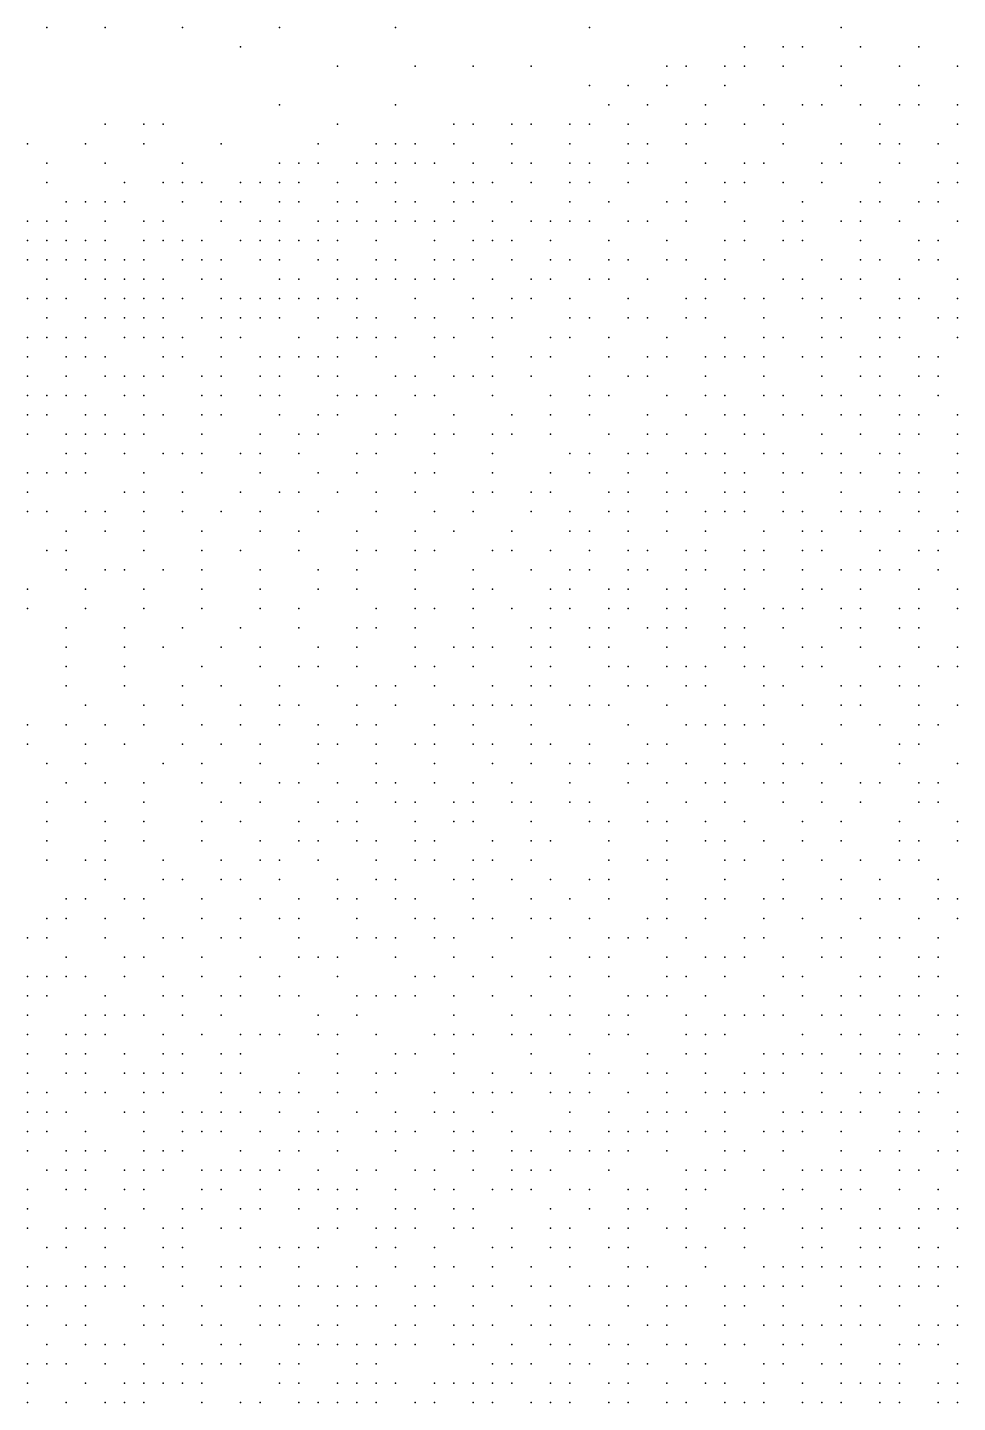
# Model space of a CAD drawing. Extents: x 429 to 793, y 817 to 1241.
# Drawn here: x 647.6 to 682.7, y 870.6 to 922.5 of the extents above; entities that cross this region are included whole.
import ezdxf

# ---------------------------------------------------------------- set-up
doc = ezdxf.new("R2010")
doc.units = 0

msp = doc.modelspace()

# ---------------------------------------------------------------- linework, layer by layer
for p in [(648.37, 922.46, 224.15), (650.56, 922.46, 223.021), (653.48, 922.46, 221.086), (657.13, 922.46, 218.351), (661.51, 922.46, 213.783), (668.81, 922.46, 206.642), (678.3, 922.46, 196.543), (655.67, 921.73, 219.967), (674.65, 921.73, 200.46), (676.11, 921.73, 198.985), (676.84, 921.73, 198.425), (679.03, 921.73, 196.1), (681.22, 921.73, 194.43), (659.32, 921, 217.35), (662.24, 921, 214.722), (664.43, 921, 212.488), (666.62, 921, 209.38), (671.73, 921, 203.617), (672.46, 921, 203.08), (673.92, 921, 201.88), (674.65, 921, 200.87), (676.11, 921, 199.448), (678.3, 921, 197.457), (680.49, 921, 195.42), (682.68, 921, 193.557), (668.81, 920.27, 207.588), (670.27, 920.27, 205.96), (671.73, 920.27, 204.527), (673.92, 920.27, 202.293), (678.3, 920.27, 197.15), (681.22, 920.27, 194.563), (657.13, 919.54, 220.273), (661.51, 919.54, 216.287), (669.54, 919.54, 207.44), (671, 919.54, 205.59), (673.19, 919.54, 203.5), (675.38, 919.54, 201.253), (676.84, 919.54, 199.14), (677.57, 919.54, 198.575), (679.03, 919.54, 197.143), (680.49, 919.54, 195.53), (681.22, 919.54, 195.042), (682.68, 919.54, 193.53), (650.56, 918.81, 225.035), (652.02, 918.81, 224.065), (652.75, 918.81, 223.58), (659.32, 918.81, 218.463), (663.7, 918.81, 213.833), (664.43, 918.81, 213.4), (665.89, 918.81, 211.49), (666.62, 918.81, 210.848), (668.08, 918.81, 209.38), (668.81, 918.81, 208.92), (670.27, 918.81, 207.255), (672.46, 918.81, 204.48), (673.19, 918.81, 203.835), (674.65, 918.81, 202.195), (676.11, 918.81, 200.215), (679.76, 918.81, 196.865), (682.68, 918.81, 193.955), (647.64, 918.08, 226.9), (649.83, 918.08, 225.52), (652.02, 918.08, 224.513), (654.94, 918.08, 222.4), (658.59, 918.08, 219.652), (660.78, 918.08, 217.325), (661.51, 918.08, 216.68), (662.24, 918.08, 216.025), (663.7, 918.08, 214.715), (665.89, 918.08, 212.218), (668.08, 918.08, 209.75), (670.27, 918.08, 207.337), (671, 918.08, 206.228), (672.46, 918.08, 204.61), (676.11, 918.08, 200.47), (678.3, 918.08, 198.274), (679.76, 918.08, 196.312), (680.49, 918.08, 195.76), (681.95, 918.08, 194.785), (648.37, 917.35, 226.805), (650.56, 917.35, 225.238), (653.48, 917.35, 223.973), (657.13, 917.35, 221.143), (657.86, 917.35, 220.515), (658.59, 917.35, 219.887), (660.05, 917.35, 218.615), (660.78, 917.35, 217.757), (661.51, 917.35, 216.737), (662.24, 917.35, 216.235), (662.97, 917.35, 215.677), (664.43, 917.35, 214.18), (665.89, 917.35, 212.387), (666.62, 917.35, 211.66), (668.08, 917.35, 209.955), (668.81, 917.35, 209.33), (670.27, 917.35, 207.502), (671, 917.35, 207.03), (673.19, 917.35, 204.18), (674.65, 917.35, 202.845), (675.38, 917.35, 201.69), (677.57, 917.35, 199.362), (678.3, 917.35, 198.623), (680.49, 917.35, 196.251), (682.68, 917.35, 193.802), (648.37, 916.62, 227.032), (651.29, 916.62, 225.457), (652.75, 916.62, 224.673), (653.48, 916.62, 224.17), (654.21, 916.62, 223.57), (655.67, 916.62, 222.37), (656.4, 916.62, 221.77), (657.13, 916.62, 221.272), (657.86, 916.62, 220.774), (659.32, 916.62, 219.29), (660.78, 916.62, 218.07), (661.51, 916.62, 217.275), (663.7, 916.62, 214.938), (664.43, 916.62, 214.3), (665.16, 916.62, 213.683), (666.62, 916.62, 211.83), (668.08, 916.62, 210.05), (668.81, 916.62, 209.52), (670.27, 916.62, 207.777), (672.46, 916.62, 205.462), (673.92, 916.62, 203.62), (674.65, 916.62, 202.3), (676.11, 916.62, 201.06), (677.57, 916.62, 199.329), (679.76, 916.62, 197.144), (681.95, 916.62, 194.907), (682.68, 916.62, 194.285), (649.1, 915.89, 227.11), (649.83, 915.89, 226.645), (650.56, 915.89, 226.18), (651.29, 915.89, 225.785), (653.48, 915.89, 224.163), (654.94, 915.89, 223.222), (655.67, 915.89, 222.738), (657.13, 915.89, 221.282), (657.86, 915.89, 220.784), (659.32, 915.89, 219.32), (660.05, 915.89, 218.695), (661.51, 915.89, 217.475), (662.24, 915.89, 216.85), (663.7, 915.89, 214.99), (664.43, 915.89, 214.405), (665.89, 915.89, 212.575), (668.08, 915.89, 210.24), (669.54, 915.89, 209.117), (671.73, 915.89, 206.682), (672.46, 915.89, 205.43), (673.92, 915.89, 203.768), (676.84, 915.89, 200.44), (679.03, 915.89, 197.807), (679.76, 915.89, 196.588), (681.22, 915.89, 195.484), (681.95, 915.89, 194.497), (647.64, 915.16, 228.04), (648.37, 915.16, 227.678), (649.1, 915.16, 226.937), (650.56, 915.16, 226.197), (652.02, 915.16, 225.389), (652.75, 915.16, 224.994), (654.94, 915.16, 223.569), (656.4, 915.16, 222.274), (657.13, 915.16, 221.292), (658.59, 915.16, 219.963), (659.32, 915.16, 219.35), (660.05, 915.16, 218.847), (660.78, 915.16, 218.345), (661.51, 915.16, 217.478), (662.24, 915.16, 216.88), (662.97, 915.16, 215.695), (663.7, 915.16, 215.095), (665.16, 915.16, 213.84), (666.62, 915.16, 212.13), (667.35, 915.16, 211.535), (668.08, 915.16, 210.36), (668.81, 915.16, 209.78), (670.27, 915.16, 208.41), (671, 915.16, 207.225), (672.46, 915.16, 205.22), (674.65, 915.16, 203.073), (676.11, 915.16, 200.675), (676.84, 915.16, 200.39), (678.3, 915.16, 198.62), (679.03, 915.16, 197.933), (680.49, 915.16, 196.3), (682.68, 915.16, 194.3), (647.64, 914.43, 228.067), (648.37, 914.43, 227.594), (649.1, 914.43, 227.316), (649.83, 914.43, 226.575), (650.56, 914.43, 226.213), (652.02, 914.43, 225.406), (652.75, 914.43, 225.197), (653.48, 914.43, 224.677), (654.21, 914.43, 224.157), (655.67, 914.43, 222.975), (656.4, 914.43, 222.388), (657.13, 914.43, 221.8), (657.86, 914.43, 220.819), (658.59, 914.43, 220.325), (659.32, 914.43, 219.837), (660.78, 914.43, 218.338), (662.97, 914.43, 216.303), (664.43, 914.43, 214.51), (665.16, 914.43, 213.925), (665.89, 914.43, 213.34), (667.35, 914.43, 211.555), (669.54, 914.43, 209.19), (671.73, 914.43, 206.41), (673.92, 914.43, 203.898), (674.65, 914.43, 202.803), (676.11, 914.43, 201.418), (676.84, 914.43, 200.133), (679.03, 914.43, 197.677), (681.22, 914.43, 195.545), (681.95, 914.43, 194.979), (647.64, 913.7, 228.093), (648.37, 913.7, 227.621), (649.1, 913.7, 227.148), (649.83, 913.7, 226.954), (650.56, 913.7, 226.592), (651.29, 913.7, 225.818), (652.02, 913.7, 225.71), (653.48, 913.7, 224.67), (654.21, 913.7, 224.15), (654.94, 913.7, 223.651), (656.4, 913.7, 222.323), (657.13, 913.7, 221.763), (658.59, 913.7, 220.547), (659.32, 913.7, 219.831), (660.78, 913.7, 218.135), (661.51, 913.7, 217.538), (662.97, 913.7, 216.426), (663.7, 913.7, 215.398), (664.43, 913.7, 214.48), (665.89, 913.7, 212.755), (667.35, 913.7, 211.615), (668.08, 913.7, 211.06), (669.54, 913.7, 209.24), (670.27, 913.7, 208.53), (671.73, 913.7, 206.517), (672.46, 913.7, 205.583), (673.92, 913.7, 203.688), (675.38, 913.7, 202.269), (677.57, 913.7, 199.588), (679.03, 913.7, 198.093), (679.76, 913.7, 197.168), (681.22, 913.7, 195.452), (681.95, 913.7, 194.726), (648.37, 912.97, 227.647), (649.83, 912.97, 227.175), (650.56, 912.97, 226.702), (651.29, 912.97, 226.23), (652.02, 912.97, 225.77), (652.75, 912.97, 224.923), (654.21, 912.97, 224.077), (654.94, 912.97, 223.577), (657.13, 912.97, 221.727), (657.86, 912.97, 221.137), (659.32, 912.97, 219.92), (660.05, 912.97, 219.33), (660.78, 912.97, 218.68), (661.51, 912.97, 217.45), (662.24, 912.97, 216.87), (662.97, 912.97, 216.356), (663.7, 912.97, 215.62), (665.16, 912.97, 213.88), (666.62, 912.97, 212.705), (667.35, 912.97, 211.615), (668.81, 912.97, 209.98), (669.54, 912.97, 209.318), (671, 912.97, 207.422), (673.19, 912.97, 204.397), (673.92, 912.97, 204.057), (676.11, 912.97, 201.2), (676.84, 912.97, 200.279), (678.3, 912.97, 198.747), (679.03, 912.97, 197.807), (680.49, 912.97, 196.18), (682.68, 912.97, 193.913), (647.64, 912.24, 228.12), (648.37, 912.24, 227.702), (649.1, 912.24, 227.284), (650.56, 912.24, 226.608), (651.29, 912.24, 226.153), (652.02, 912.24, 225.636), (652.75, 912.24, 225.31), (653.48, 912.24, 224.463), (654.94, 912.24, 223.504), (655.67, 912.24, 223.078), (656.4, 912.24, 222.25), (657.13, 912.24, 221.69), (657.86, 912.24, 221.15), (658.59, 912.24, 220.51), (659.32, 912.24, 219.762), (660.05, 912.24, 219.207), (662.24, 912.24, 216.8), (664.43, 912.24, 215.02), (665.89, 912.24, 213.454), (666.62, 912.24, 212.705), (668.08, 912.24, 210.856), (670.27, 912.24, 208.344), (672.46, 912.24, 205.494), (673.19, 912.24, 204.737), (674.65, 912.24, 202.375), (675.38, 912.24, 201.787), (676.84, 912.24, 199.976), (677.57, 912.24, 199.364), (679.03, 912.24, 197.738), (680.49, 912.24, 195.893), (681.22, 912.24, 195.49), (682.68, 912.24, 194.015), (648.37, 911.51, 228.02), (649.83, 911.51, 226.866), (650.56, 911.51, 226.532), (651.29, 911.51, 226.077), (652.02, 911.51, 225.559), (652.75, 911.51, 225.042), (654.21, 911.51, 223.93), (654.94, 911.51, 223.37), (655.67, 911.51, 223), (656.4, 911.51, 222.07), (657.13, 911.51, 221.52), (658.59, 911.51, 220.61), (660.05, 911.51, 219.083), (660.78, 911.51, 218.526), (662.24, 911.51, 216.73), (662.97, 911.51, 216.125), (664.43, 911.51, 214.38), (665.16, 911.51, 213.882), (665.89, 911.51, 213.24), (668.08, 911.51, 210.448), (668.81, 911.51, 209.708), (670.27, 911.51, 207.991), (671, 911.51, 207.038), (672.46, 911.51, 205.628), (673.19, 911.51, 204.36), (675.38, 911.51, 201.905), (677.57, 911.51, 199.225), (678.3, 911.51, 198.396), (679.76, 911.51, 197.033), (680.49, 911.51, 196.228), (681.95, 911.51, 194.657), (682.68, 911.51, 194.11), (647.64, 910.78, 228.284), (648.37, 910.78, 227.92), (649.1, 910.78, 227.184), (649.83, 910.78, 226.987), (651.29, 910.78, 226), (652.02, 910.78, 225.482), (652.75, 910.78, 224.965), (653.48, 910.78, 224.447), (654.94, 910.78, 223.38), (655.67, 910.78, 222.83), (657.86, 910.78, 220.98), (659.32, 910.78, 219.515), (660.05, 910.78, 218.96), (660.78, 910.78, 218.446), (661.51, 910.78, 217.418), (662.97, 910.78, 215.996), (663.7, 910.78, 215.468), (665.16, 910.78, 213.613), (667.35, 910.78, 211.354), (668.08, 910.78, 210.478), (669.54, 910.78, 208.804), (671.73, 910.78, 206.085), (673.92, 910.78, 203.287), (675.38, 910.78, 201.612), (676.11, 910.78, 200.966), (677.57, 910.78, 198.909), (678.3, 910.78, 197.823), (679.76, 910.78, 196.73), (680.49, 910.78, 196.025), (682.68, 910.78, 193.827), (647.64, 910.05, 228.184), (649.1, 910.05, 227.502), (649.83, 910.05, 227.041), (650.56, 910.05, 226.455), (652.75, 910.05, 224.969), (653.48, 910.05, 224.454), (654.94, 910.05, 222.967), (656.4, 910.05, 222.28), (657.13, 910.05, 221.73), (657.86, 910.05, 220.81), (658.59, 910.05, 220.258), (659.32, 910.05, 219.336), (660.78, 910.05, 218.276), (662.97, 910.05, 215.997), (665.16, 910.05, 213.882), (666.62, 910.05, 211.931), (667.35, 910.05, 210.946), (669.54, 910.05, 208.422), (671, 910.05, 206.427), (671.73, 910.05, 206.033), (673.19, 910.05, 204.465), (673.92, 910.05, 203.023), (674.65, 910.05, 202.615), (675.38, 910.05, 201.771), (676.84, 910.05, 199.694), (677.57, 910.05, 199.068), (679.03, 910.05, 197.507), (679.76, 910.05, 196.255), (681.22, 910.05, 195.02), (681.95, 910.05, 194.413), (647.64, 909.32, 228.208), (649.1, 909.32, 227.304), (650.56, 909.32, 226.525), (651.29, 909.32, 225.747), (652.02, 909.32, 225.231), (652.75, 909.32, 224.716), (654.21, 909.32, 223.983), (654.94, 909.32, 223.49), (656.4, 909.32, 222.225), (657.13, 909.32, 221.18), (658.59, 909.32, 220.088), (659.32, 909.32, 219.712), (661.51, 909.32, 217.435), (662.24, 909.32, 216.928), (663.7, 909.32, 215.146), (664.43, 909.32, 214.3), (665.16, 909.32, 213.454), (666.62, 909.32, 211.523), (668.81, 909.32, 208.562), (670.27, 909.32, 207.508), (671, 909.32, 206.71), (673.19, 909.32, 204.07), (675.38, 909.32, 201.179), (677.57, 909.32, 198.602), (679.03, 909.32, 197.19), (679.76, 909.32, 196.105), (681.22, 909.32, 194.72), (681.95, 909.32, 194.335), (647.64, 908.59, 227.997), (648.37, 908.59, 227.605), (649.1, 908.59, 226.96), (649.83, 908.59, 226.788), (651.29, 908.59, 225.493), (652.02, 908.59, 224.978), (654.21, 908.59, 223.762), (654.94, 908.59, 223.27), (656.4, 908.59, 221.652), (657.13, 908.59, 220.943), (659.32, 908.59, 219.542), (660.05, 908.59, 218.45), (660.78, 908.59, 217.942), (662.24, 908.59, 216.259), (662.97, 908.59, 215.141), (665.16, 908.59, 213.026), (667.35, 908.59, 210.827), (668.81, 908.59, 209.085), (669.54, 908.59, 207.875), (671.73, 908.59, 205.472), (673.19, 908.59, 203.587), (673.92, 908.59, 202.483), (675.38, 908.59, 200.744), (676.11, 908.59, 200.586), (677.57, 908.59, 198.447), (678.3, 908.59, 197.742), (679.76, 908.59, 196.497), (680.49, 908.59, 195.805), (681.95, 908.59, 194.035), (647.64, 907.86, 227.783), (648.37, 907.86, 227.175), (649.83, 907.86, 226.315), (650.56, 907.86, 225.885), (652.02, 907.86, 225.24), (652.75, 907.86, 224.748), (654.21, 907.86, 223.543), (654.94, 907.86, 222.967), (657.13, 907.86, 221.179), (658.59, 907.86, 219.46), (659.32, 907.86, 218.955), (661.51, 907.86, 216.793), (663.7, 907.86, 214.29), (665.89, 907.86, 212.088), (667.35, 907.86, 210.64), (668.81, 907.86, 208.425), (671, 907.86, 206.096), (672.46, 907.86, 203.982), (673.92, 907.86, 202.207), (674.65, 907.86, 201.574), (676.11, 907.86, 200.032), (676.84, 907.86, 199.4), (678.3, 907.86, 197.799), (679.03, 907.86, 196.503), (680.49, 907.86, 195.3), (681.22, 907.86, 194.713), (682.68, 907.86, 193.05), (647.64, 907.13, 227.568), (649.1, 907.13, 226.549), (649.83, 907.13, 226.139), (650.56, 907.13, 225.729), (651.29, 907.13, 225.67), (652.02, 907.13, 224.86), (654.21, 907.13, 223.239), (656.4, 907.13, 221.652), (657.86, 907.13, 220.057), (658.59, 907.13, 219.645), (660.78, 907.13, 217.082), (661.51, 907.13, 216.365), (662.97, 907.13, 215.136), (663.7, 907.13, 214.18), (665.16, 907.13, 212.442), (665.89, 907.13, 211.75), (667.35, 907.13, 210.072), (669.54, 907.13, 207.435), (671, 907.13, 205.656), (671.73, 907.13, 204.262), (673.19, 907.13, 202.956), (674.65, 907.13, 201.297), (675.38, 907.13, 200.856), (677.57, 907.13, 198.422), (679.03, 907.13, 196.808), (680.49, 907.13, 195.128), (681.22, 907.13, 194.67), (682.68, 907.13, 193.314), (649.1, 906.4, 226.217), (649.83, 906.4, 225.806), (651.29, 906.4, 225.243), (652.75, 906.4, 224.045), (653.48, 906.4, 223.61), (654.21, 906.4, 222.936), (655.67, 906.4, 221.888), (656.4, 906.4, 221.415), (657.86, 906.4, 220.014), (660.05, 906.4, 217.148), (660.78, 906.4, 216.648), (662.97, 906.4, 214.708), (665.16, 906.4, 211.964), (668.08, 906.4, 208.249), (668.81, 906.4, 207.754), (670.27, 906.4, 206.28), (671, 906.4, 205.562), (672.46, 906.4, 203.498), (673.19, 906.4, 203.106), (673.92, 906.4, 201.452), (675.38, 906.4, 200.546), (676.11, 906.4, 199.472), (677.57, 906.4, 198.112), (678.3, 906.4, 197.57), (679.76, 906.4, 195.473), (680.49, 906.4, 194.785), (682.68, 906.4, 192.977), (647.64, 905.67, 226.875), (648.37, 905.67, 226.295), (649.1, 905.67, 225.885), (649.83, 905.67, 225.474), (652.02, 905.67, 224.48), (654.21, 905.67, 222.795), (656.4, 905.67, 220.731), (658.59, 905.67, 218.733), (660.05, 905.67, 216.714), (662.24, 905.67, 214.78), (662.97, 905.67, 214.28), (665.16, 905.67, 211.486), (667.35, 905.67, 209.234), (668.81, 905.67, 207.292), (670.27, 905.67, 205.84), (671.73, 905.67, 204.54), (673.92, 905.67, 201.862), (674.65, 905.67, 200.856), (676.11, 905.67, 199.529), (676.84, 905.67, 198.664), (678.3, 905.67, 197.444), (679.03, 905.67, 196.35), (680.49, 905.67, 195.043), (681.22, 905.67, 193.84), (682.68, 905.67, 192.85), (647.64, 904.94, 226.543), (651.29, 904.94, 224.483), (652.02, 904.94, 224.1), (653.48, 904.94, 222.974), (655.67, 904.94, 220.961), (657.13, 904.94, 219.341), (657.86, 904.94, 219.102), (659.32, 904.94, 217.191), (660.78, 904.94, 215.865), (662.24, 904.94, 214.62), (664.43, 904.94, 212.03), (665.16, 904.94, 210.736), (666.62, 904.94, 209.897), (667.35, 904.94, 208.772), (669.54, 904.94, 206.632), (670.27, 904.94, 205.398), (671.73, 904.94, 203.927), (672.46, 904.94, 202.97), (673.92, 904.94, 201.486), (674.65, 904.94, 200.974), (676.11, 904.94, 199.051), (678.3, 904.94, 197.134), (680.49, 904.94, 194.7), (681.22, 904.94, 194.27), (682.68, 904.94, 192.361), (647.64, 904.21, 226.21), (648.37, 904.21, 225.63), (649.83, 904.21, 224.779), (650.56, 904.21, 224.439), (652.02, 904.21, 223.588), (653.48, 904.21, 221.95), (654.94, 904.21, 220.932), (656.4, 904.21, 220.037), (658.59, 904.21, 217.712), (660.78, 904.21, 215.375), (662.97, 904.21, 213.312), (664.43, 904.21, 211.788), (666.62, 904.21, 208.8), (668.08, 904.21, 207.82), (669.54, 904.21, 206.19), (670.27, 904.21, 204.956), (671.73, 904.21, 203.467), (673.19, 904.21, 202.118), (673.92, 904.21, 201.008), (674.65, 904.21, 200.496), (676.11, 904.21, 199.245), (676.84, 904.21, 198.38), (678.3, 904.21, 196.322), (679.03, 904.21, 195.488), (679.76, 904.21, 195.341), (681.22, 904.21, 193.793), (682.68, 904.21, 192.677), (649.1, 903.48, 224.948), (650.56, 903.48, 223.415), (652.02, 903.48, 223.076), (654.21, 903.48, 221.322), (656.4, 903.48, 219.085), (657.86, 903.48, 218.19), (660.05, 903.48, 215.537), (662.24, 903.48, 213.32), (663.7, 903.48, 211.824), (665.89, 903.48, 209.78), (668.08, 903.48, 207.378), (668.81, 903.48, 206.144), (670.27, 903.48, 204.514), (671.73, 903.48, 203.715), (673.19, 903.48, 201.658), (675.38, 903.48, 199.422), (676.84, 903.48, 198.23), (677.57, 903.48, 197.038), (679.03, 903.48, 195.845), (680.49, 903.48, 194.088), (681.95, 903.48, 193.197), (682.68, 903.48, 192.456), (648.37, 902.75, 224.562), (649.1, 902.75, 224.207), (652.02, 902.75, 222.564), (654.21, 902.75, 220.37), (655.67, 902.75, 219.533), (657.86, 902.75, 217.678), (660.05, 902.75, 215.047), (660.78, 902.75, 214.395), (662.24, 902.75, 212.837), (662.97, 902.75, 212.344), (665.16, 902.75, 209.737), (665.89, 902.75, 209.334), (667.35, 902.75, 207.442), (668.81, 902.75, 206.098), (670.27, 902.75, 204.072), (671, 902.75, 203.562), (672.46, 902.75, 202.542), (673.19, 902.75, 201.077), (674.65, 902.75, 200.052), (675.38, 902.75, 199.54), (676.84, 902.75, 197.752), (677.57, 902.75, 197.231), (679.76, 902.75, 194.591), (681.22, 902.75, 193.713), (681.95, 902.75, 193.045), (649.1, 902.02, 223.139), (650.56, 902.02, 222.429), (651.29, 902.02, 222.222), (652.75, 902.02, 220.488), (654.21, 902.02, 219.605), (656.4, 902.02, 217.88), (658.59, 902.02, 215.754), (660.05, 902.02, 214.557), (662.24, 902.02, 212.361), (664.43, 902.02, 210.118), (666.62, 902.02, 208.403), (668.08, 902.02, 206.494), (668.81, 902.02, 205.656), (670.27, 902.02, 203.63), (671, 902.02, 203.222), (672.46, 902.02, 202.1), (673.19, 902.02, 200.953), (674.65, 902.02, 199.85), (675.38, 902.02, 199.058), (676.84, 902.02, 197.809), (678.3, 902.02, 195.974), (679.03, 902.02, 195.388), (679.76, 902.02, 194.802), (680.49, 902.02, 194.005), (681.95, 902.02, 192.67), (647.64, 901.29, 223.784), (649.83, 901.29, 222.25), (652.02, 901.29, 220.827), (654.21, 901.29, 219.061), (656.4, 901.29, 217.061), (658.59, 901.29, 215.242), (660.05, 901.29, 213.83), (662.24, 901.29, 211.893), (664.43, 901.29, 209.65), (665.16, 901.29, 208.935), (667.35, 901.29, 206.541), (668.08, 901.29, 206.305), (669.54, 901.29, 204.62), (670.27, 901.29, 204.125), (671.73, 901.29, 202.378), (672.46, 901.29, 201.562), (673.92, 901.29, 200.316), (674.65, 901.29, 199.523), (676.84, 901.29, 197.327), (677.57, 901.29, 196.702), (679.03, 901.29, 195.43), (681.22, 901.29, 192.963), (682.68, 901.29, 191.628), (647.64, 900.56, 223.25), (649.83, 900.56, 221.338), (652.02, 900.56, 220.042), (654.21, 900.56, 218.517), (656.4, 900.56, 216.549), (657.86, 900.56, 215.18), (660.78, 900.56, 212.385), (662.24, 900.56, 211.425), (662.97, 900.56, 210.456), (664.43, 900.56, 208.981), (665.89, 900.56, 207.996), (667.35, 900.56, 206.386), (668.08, 900.56, 205.61), (669.54, 900.56, 203.966), (670.27, 900.56, 203.451), (671.73, 900.56, 201.942), (672.46, 900.56, 201.534), (673.92, 900.56, 199.679), (675.38, 900.56, 198.249), (676.11, 900.56, 197.47), (676.84, 900.56, 196.845), (678.3, 900.56, 195.575), (679.03, 900.56, 194.938), (680.49, 900.56, 193.729), (681.22, 900.56, 192.835), (682.68, 900.56, 191.23), (649.1, 899.83, 221.068), (651.29, 899.83, 219.83), (653.48, 899.83, 218.187), (655.67, 899.83, 216.503), (657.86, 899.83, 214.473), (660.05, 899.83, 212.36), (660.78, 899.83, 211.895), (662.24, 899.83, 210.957), (664.43, 899.83, 208.535), (666.62, 899.83, 206.714), (667.35, 899.83, 205.938), (668.81, 899.83, 204.242), (669.54, 899.83, 203.53), (671, 899.83, 202.322), (671.73, 899.83, 201.506), (672.46, 899.83, 200.757), (673.92, 899.83, 199.677), (674.65, 899.83, 198.676), (676.11, 899.83, 197.612), (678.3, 899.83, 195.083), (679.03, 899.83, 194.445), (680.49, 899.83, 193.331), (681.22, 899.83, 192.438), (649.1, 899.1, 220.46), (651.29, 899.1, 219.26), (652.75, 899.1, 217.975), (654.94, 899.1, 216.56), (656.4, 899.1, 215.102), (658.59, 899.1, 213.445), (660.05, 899.1, 211.87), (662.24, 899.1, 210.264), (663.7, 899.1, 209.027), (664.43, 899.1, 208.311), (665.16, 899.1, 207.609), (666.62, 899.1, 206.266), (667.35, 899.1, 205.49), (668.81, 899.1, 203.803), (669.54, 899.1, 203.311), (671.73, 899.1, 201.478), (673.92, 899.1, 199.221), (674.65, 899.1, 198.22), (676.84, 899.1, 196.495), (677.57, 899.1, 195.86), (679.03, 899.1, 194.59), (681.22, 899.1, 192.686), (682.68, 899.1, 191.132), (649.1, 898.37, 219.281), (651.29, 898.37, 218.003), (654.21, 898.37, 215.92), (656.4, 898.37, 214.46), (657.86, 898.37, 213.188), (658.59, 898.37, 212.71), (660.05, 898.37, 211.579), (662.24, 898.37, 209.778), (662.97, 898.37, 208.94), (664.43, 898.37, 207.863), (666.62, 898.37, 205.818), (667.35, 898.37, 205.241), (669.54, 898.37, 202.873), (670.27, 898.37, 202.381), (671.73, 898.37, 200.915), (672.46, 898.37, 200.38), (673.19, 898.37, 199.845), (674.65, 898.37, 198.23), (675.38, 898.37, 197.69), (676.84, 898.37, 196.499), (677.57, 898.37, 195.706), (679.76, 898.37, 193.482), (680.49, 898.37, 192.845), (681.95, 898.37, 191.429), (682.68, 898.37, 190.817), (649.1, 897.64, 218.618), (651.29, 897.64, 217.535), (653.48, 897.64, 216.26), (654.94, 897.64, 214.87), (657.13, 897.64, 213.06), (659.32, 897.64, 211.778), (660.78, 897.64, 210.522), (661.51, 897.64, 210.15), (662.97, 897.64, 208.36), (665.16, 897.64, 206.713), (666.62, 897.64, 205.37), (667.35, 897.64, 204.803), (668.81, 897.64, 203.42), (670.27, 897.64, 201.942), (671, 897.64, 200.922), (672.46, 897.64, 199.86), (673.19, 897.64, 198.973), (675.38, 897.64, 197.17), (676.11, 897.64, 196.115), (678.3, 897.64, 194.443), (679.03, 897.64, 193.65), (680.49, 897.64, 192.375), (681.22, 897.64, 191.76), (649.83, 896.91, 217.267), (652.02, 896.91, 216.38), (653.48, 896.91, 215.59), (655.67, 896.91, 213.82), (657.13, 896.91, 212.43), (657.86, 896.91, 212.375), (660.05, 896.91, 210.408), (661.51, 896.91, 209.235), (663.7, 896.91, 207.307), (664.43, 896.91, 206.835), (665.16, 896.91, 206.012), (665.89, 896.91, 205.31), (666.62, 896.91, 204.837), (668.08, 896.91, 203.893), (668.81, 896.91, 202.89), (669.54, 896.91, 201.89), (671.73, 896.91, 200.043), (673.92, 896.91, 198.27), (675.38, 896.91, 197.18), (676.84, 896.91, 195.608), (678.3, 896.91, 194.604), (679.03, 896.91, 193.811), (681.22, 896.91, 191.312), (682.68, 896.91, 190.075), (647.64, 896.18, 217.768), (649.1, 896.18, 217.212), (650.56, 896.18, 216.603), (652.02, 896.18, 215.6), (654.21, 896.18, 213.923), (655.67, 896.18, 213.163), (657.13, 896.18, 211.8), (658.59, 896.18, 211.005), (660.05, 896.18, 209.922), (660.78, 896.18, 209.092), (662.97, 896.18, 207.2), (664.43, 896.18, 206.255), (666.62, 896.18, 204.642), (670.27, 896.18, 201.39), (672.46, 896.18, 198.812), (673.19, 896.18, 198.637), (673.92, 896.18, 197.75), (674.65, 896.18, 197.21), (675.38, 896.18, 196.672), (678.3, 896.18, 193.905), (679.76, 896.18, 192.71), (681.22, 896.18, 190.865), (681.95, 896.18, 190.25), (647.64, 895.45, 217.05), (649.83, 895.45, 216.217), (651.29, 895.45, 215.275), (653.48, 895.45, 213.93), (654.94, 895.45, 212.978), (656.4, 895.45, 212.152), (658.59, 895.45, 210.375), (659.32, 895.45, 209.977), (660.78, 895.45, 208.512), (662.24, 895.45, 207.637), (662.97, 895.45, 207.307), (664.43, 895.45, 205.671), (665.16, 895.45, 205.23), (666.62, 895.45, 203.775), (667.35, 895.45, 203.305), (668.81, 895.45, 202.36), (671, 895.45, 200.357), (671.73, 895.45, 199.868), (673.92, 895.45, 197.933), (676.11, 895.45, 195.633), (677.57, 895.45, 194.503), (680.49, 895.45, 191.633), (681.22, 895.45, 191.172), (648.37, 894.72, 215.509), (649.83, 894.72, 215.373), (652.75, 894.72, 213.945), (654.21, 894.72, 212.792), (656.4, 894.72, 211.522), (658.59, 894.72, 209.745), (660.78, 894.72, 208.29), (662.97, 894.72, 206.755), (665.16, 894.72, 204.697), (666.62, 894.72, 203.242), (668.08, 894.72, 202.637), (668.81, 894.72, 201.83), (670.27, 894.72, 200.32), (671, 894.72, 199.83), (672.46, 894.72, 198.812), (673.92, 894.72, 197.23), (674.65, 894.72, 196.71), (676.11, 894.72, 195.335), (676.84, 894.72, 194.651), (678.3, 894.72, 193.378), (680.49, 894.72, 191.135), (682.68, 894.72, 189.325), (649.1, 893.99, 215.09), (650.56, 893.99, 213.908), (652.02, 893.99, 213.267), (654.21, 893.99, 212.135), (655.67, 893.99, 211.245), (657.13, 893.99, 210.54), (657.86, 893.99, 210.103), (659.32, 893.99, 208.79), (660.78, 893.99, 207.38), (661.51, 893.99, 207.63), (662.97, 893.99, 206.202), (664.43, 893.99, 205.118), (665.89, 893.99, 203.712), (668.08, 893.99, 201.77), (670.27, 893.99, 199.792), (671.73, 893.99, 198.812), (673.19, 893.99, 197.23), (673.92, 893.99, 197.23), (675.38, 893.99, 195.65), (676.11, 893.99, 195.11), (677.57, 893.99, 193.448), (679.03, 893.99, 192.283), (679.76, 893.99, 191.218), (681.22, 893.99, 190.247), (681.95, 893.99, 189.631), (648.37, 893.26, 214.665), (649.83, 893.26, 213.482), (652.02, 893.26, 212.59), (654.94, 893.26, 211), (656.4, 893.26, 209.978), (658.59, 893.26, 209.067), (660.05, 893.26, 207.79), (661.51, 893.26, 206.39), (662.24, 893.26, 206.31), (663.7, 893.26, 205.054), (664.43, 893.26, 204.085), (665.89, 893.26, 203.307), (666.62, 893.26, 202.699), (668.08, 893.26, 201.737), (668.81, 893.26, 200.775), (671, 893.26, 199.114), (672.46, 893.26, 197.758), (673.92, 893.26, 196.71), (676.11, 893.26, 194.59), (677.57, 893.26, 193.518), (679.03, 893.26, 191.785), (681.22, 893.26, 189.56), (681.95, 893.26, 189.016), (648.37, 892.53, 213.988), (650.56, 892.53, 212.59), (652.02, 892.53, 212.377), (654.21, 892.53, 210.715), (655.67, 892.53, 210.05), (657.86, 892.53, 208.908), (659.32, 892.53, 207.59), (660.05, 892.53, 207.21), (662.24, 892.53, 205.4), (663.7, 892.53, 204.538), (664.43, 892.53, 204.212), (666.62, 892.53, 202.174), (668.81, 892.53, 200.25), (669.54, 892.53, 199.758), (671, 892.53, 198.587), (671.73, 892.53, 198.436), (673.19, 892.53, 196.71), (674.65, 892.53, 195.67), (676.84, 892.53, 193.53), (678.3, 892.53, 192.423), (680.49, 892.53, 190.233), (682.68, 892.53, 187.922), (648.37, 891.8, 213.348), (650.56, 891.8, 211.95), (652.02, 891.8, 211.737), (654.21, 891.8, 210.098), (656.4, 891.8, 209.417), (657.86, 891.8, 208.31), (658.59, 891.8, 207.39), (660.05, 891.8, 206.701), (660.78, 891.8, 206.193), (662.24, 891.8, 205.318), (662.97, 891.8, 204.88), (665.16, 891.8, 203.035), (666.62, 891.8, 202.13), (667.35, 891.8, 201.168), (669.54, 891.8, 199.725), (671.73, 891.8, 197.908), (673.19, 891.8, 196.19), (673.92, 891.8, 195.67), (675.38, 891.8, 194.62), (676.84, 891.8, 193.56), (678.3, 891.8, 192.287), (680.49, 891.8, 189.745), (681.22, 891.8, 189.165), (682.68, 891.8, 188.015), (648.37, 891.07, 212.688), (649.83, 891.07, 211.905), (650.56, 891.07, 211.31), (652.75, 891.07, 210.395), (654.94, 891.07, 209.147), (656.4, 891.07, 208.482), (657.13, 891.07, 208.15), (658.59, 891.07, 206.842), (660.78, 891.07, 205.645), (662.24, 891.07, 204.77), (662.97, 891.07, 204.323), (664.43, 891.07, 203.482), (665.16, 891.07, 202.383), (666.62, 891.07, 201.605), (669.54, 891.07, 199.2), (671, 891.07, 198.215), (671.73, 891.07, 197.723), (673.92, 891.07, 195.7), (674.65, 891.07, 194.843), (676.11, 891.07, 193.6), (677.57, 891.07, 192.005), (679.03, 891.07, 190.88), (680.49, 891.07, 189.258), (681.22, 891.07, 188.677), (650.56, 890.34, 210.67), (652.75, 890.34, 209.777), (653.48, 890.34, 209.493), (654.94, 890.34, 208.726), (655.67, 890.34, 208.349), (657.13, 890.34, 207.61), (659.32, 890.34, 206.224), (660.78, 890.34, 205.098), (661.51, 890.34, 204.66), (663.7, 890.34, 203.4), (664.43, 890.34, 202.952), (665.89, 890.34, 201.732), (667.35, 890.34, 200.61), (668.81, 890.34, 199.67), (669.54, 890.34, 198.707), (671.73, 890.34, 197.23), (673.92, 890.34, 195.21), (676.11, 890.34, 193.11), (678.3, 890.34, 190.95), (679.76, 890.34, 189.825), (681.95, 890.34, 187.63), (649.1, 889.61, 210.592), (649.83, 889.61, 210.36), (651.29, 889.61, 210.102), (652.02, 889.61, 209.52), (654.21, 889.61, 208.925), (656.4, 889.61, 207.387), (657.86, 889.61, 206.682), (659.32, 889.61, 205.677), (660.05, 889.61, 204.988), (661.51, 889.61, 204.577), (662.24, 889.61, 204.185), (664.43, 889.61, 202.423), (666.62, 889.61, 200.59), (668.08, 889.61, 199.647), (669.54, 889.61, 198.215), (671.73, 889.61, 196.742), (673.19, 889.61, 195.245), (673.92, 889.61, 194.723), (675.38, 889.61, 193.68), (676.11, 889.61, 193.15), (677.57, 889.61, 191.562), (678.3, 889.61, 191.02), (679.76, 889.61, 189.895), (680.49, 889.61, 188.826), (681.95, 889.61, 187.849), (682.68, 889.61, 186.928), (648.37, 888.88, 210.386), (649.1, 888.88, 210.257), (650.56, 888.88, 209.585), (652.02, 888.88, 208.965), (654.21, 888.88, 208.37), (655.67, 888.88, 207.165), (657.13, 888.88, 206.53), (657.86, 888.88, 206.143), (660.05, 888.88, 205.058), (662.24, 888.88, 203.655), (662.97, 888.88, 202.964), (664.43, 888.88, 201.909), (665.16, 888.88, 201.451), (666.62, 888.88, 200.1), (667.35, 888.88, 199.628), (668.81, 888.88, 198.513), (671, 888.88, 197.23), (671.73, 888.88, 196.255), (673.19, 888.88, 194.757), (675.38, 888.88, 193.19), (676.84, 888.88, 191.613), (679.03, 888.88, 189.979), (681.22, 888.88, 187.79), (682.68, 888.88, 186.665), (647.64, 888.15, 210.179), (648.37, 888.15, 209.843), (650.56, 888.15, 209.042), (652.75, 888.15, 208.397), (653.48, 888.15, 207.828), (654.94, 888.15, 207.482), (655.67, 888.15, 206.625), (657.86, 888.15, 205.603), (660.05, 888.15, 204.34), (660.78, 888.15, 203.94), (661.51, 888.15, 203.545), (662.97, 888.15, 202.556), (663.7, 888.15, 201.865), (665.89, 888.15, 200.535), (668.08, 888.15, 198.665), (669.54, 888.15, 197.872), (670.27, 888.15, 197.23), (671, 888.15, 196.255), (672.46, 888.15, 195.444), (674.65, 888.15, 193.737), (675.38, 888.15, 192.705), (677.57, 888.15, 190.923), (678.3, 888.15, 190.035), (679.76, 888.15, 188.938), (680.49, 888.15, 188.35), (681.95, 888.15, 186.738), (649.1, 887.42, 209.507), (651.29, 887.42, 208.19), (652.02, 887.42, 207.88), (654.21, 887.42, 207.26), (656.4, 887.42, 206.072), (657.86, 887.42, 205.065), (658.59, 887.42, 204.652), (659.32, 887.42, 204.24), (661.51, 887.42, 203.045), (663.7, 887.42, 201.363), (665.16, 887.42, 200.48), (667.35, 887.42, 198.647), (668.81, 887.42, 197.702), (669.54, 887.42, 197.23), (671.73, 887.42, 195.608), (673.19, 887.42, 194.283), (673.92, 887.42, 193.768), (674.65, 887.42, 193.254), (676.11, 887.42, 191.67), (677.57, 887.42, 190.43), (678.3, 887.42, 190.233), (679.76, 887.42, 188.42), (681.22, 887.42, 186.81), (681.95, 887.42, 186.247), (647.64, 886.69, 209.197), (648.37, 886.69, 208.94), (649.1, 886.69, 208.965), (649.83, 886.69, 208.732), (651.29, 886.69, 208.144), (652.75, 886.69, 207.432), (654.21, 886.69, 206.73), (655.67, 886.69, 206.113), (657.13, 886.69, 205.518), (659.32, 886.69, 204.19), (662.24, 886.69, 202.15), (662.97, 886.69, 201.755), (664.43, 886.69, 200.425), (665.89, 886.69, 199.555), (667.35, 886.69, 198.648), (668.08, 886.69, 198.176), (669.54, 886.69, 197.232), (671.73, 886.69, 195.29), (672.46, 886.69, 194.479), (673.92, 886.69, 193.286), (676.11, 886.69, 191.735), (676.84, 886.69, 191.185), (679.03, 886.69, 189.05), (679.76, 886.69, 188.148), (681.22, 886.69, 187.028), (681.95, 886.69, 185.783), (647.64, 885.96, 208.915), (648.37, 885.96, 208.4), (650.56, 885.96, 207.96), (652.75, 885.96, 206.892), (653.48, 885.96, 206.5), (654.94, 885.96, 205.9), (655.67, 885.96, 205.6), (657.13, 885.96, 205.006), (657.86, 885.96, 204.065), (660.05, 885.96, 203.315), (660.78, 885.96, 202.44), (661.51, 885.96, 202.045), (662.24, 885.96, 201.65), (663.7, 885.96, 200.86), (665.16, 885.96, 200.123), (666.62, 885.96, 198.783), (668.08, 885.96, 197.706), (670.27, 885.96, 196.295), (671, 885.96, 195.792), (671.73, 885.96, 194.822), (673.19, 885.96, 193.833), (675.38, 885.96, 191.775), (676.84, 885.96, 190.717), (678.3, 885.96, 189.135), (679.03, 885.96, 188.585), (680.49, 885.96, 187.465), (681.22, 885.96, 186.563), (682.68, 885.96, 185.318), (647.64, 885.23, 208.105), (649.83, 885.23, 207.395), (650.56, 885.23, 207.42), (651.29, 885.23, 207.064), (652.02, 885.23, 206.708), (653.48, 885.23, 205.97), (654.94, 885.23, 205.37), (658.59, 885.23, 203.565), (660.05, 885.23, 202.815), (663.7, 885.23, 200.408), (665.89, 885.23, 199.05), (667.35, 885.23, 198.18), (668.08, 885.23, 197.236), (669.54, 885.23, 196.298), (670.27, 885.23, 195.827), (672.46, 885.23, 193.853), (673.92, 885.23, 192.825), (674.65, 885.23, 192.3), (675.38, 885.23, 191.64), (676.11, 885.23, 190.785), (677.57, 885.23, 189.719), (678.3, 885.23, 188.67), (679.76, 885.23, 187.56), (680.49, 885.23, 187), (681.95, 885.23, 185.415), (682.68, 885.23, 184.852), (647.64, 884.5, 207.552), (649.1, 884.5, 207.332), (649.83, 884.5, 207.113), (650.56, 884.5, 206.88), (652.75, 884.5, 205.74), (654.21, 884.5, 205.14), (655.67, 884.5, 204.54), (656.4, 884.5, 204.24), (657.13, 884.5, 203.864), (658.59, 884.5, 203.125), (659.32, 884.5, 202.75), (660.78, 884.5, 202), (662.97, 884.5, 200.788), (663.7, 884.5, 199.955), (664.43, 884.5, 199.503), (665.89, 884.5, 198.598), (666.62, 884.5, 198.145), (668.08, 884.5, 197.238), (669.54, 884.5, 195.83), (670.27, 884.5, 195.36), (672.46, 884.5, 193.4), (673.19, 884.5, 192.893), (673.92, 884.5, 192.36), (676.84, 884.5, 189.787), (678.3, 884.5, 188.205), (679.03, 884.5, 187.655), (680.49, 884.5, 186.535), (681.22, 884.5, 185.633), (682.68, 884.5, 184.385), (647.64, 883.77, 207), (649.1, 883.77, 206.78), (649.83, 883.77, 206.56), (651.29, 883.77, 206.04), (652.75, 883.77, 205.277), (653.48, 883.77, 205.208), (654.94, 883.77, 204.426), (655.67, 883.77, 204.107), (659.32, 883.77, 202.31), (661.51, 883.77, 201.156), (662.24, 883.77, 200.752), (663.7, 883.77, 199.91), (666.62, 883.77, 197.693), (668.81, 883.77, 196.3), (671, 883.77, 194.415), (672.46, 883.77, 193.43), (673.19, 883.77, 192.435), (675.38, 883.77, 190.71), (676.11, 883.77, 190.515), (676.84, 883.77, 189.322), (677.57, 883.77, 188.755), (679.03, 883.77, 187.74), (679.76, 883.77, 186.651), (680.49, 883.77, 186.111), (681.95, 883.77, 185.032), (682.68, 883.77, 184.265), (647.64, 883.04, 206.982), (649.1, 883.04, 206.505), (649.83, 883.04, 206.285), (651.29, 883.04, 205.645), (652.02, 883.04, 205.413), (652.75, 883.04, 205.345), (653.48, 883.04, 204.882), (654.94, 883.04, 204.031), (655.67, 883.04, 203.75), (657.86, 883.04, 203.075), (659.32, 883.04, 201.878), (660.78, 883.04, 201.223), (661.51, 883.04, 200.725), (663.7, 883.04, 199.458), (665.16, 883.04, 198.602), (666.62, 883.04, 197.263), (667.35, 883.04, 196.803), (668.81, 883.04, 196.01), (669.54, 883.04, 195.233), (671, 883.04, 193.963), (671.73, 883.04, 193.47), (673.19, 883.04, 192.485), (674.65, 883.04, 191.445), (675.38, 883.04, 190.913), (676.11, 883.04, 190.05), (677.57, 883.04, 188.84), (678.3, 883.04, 188.29), (679.76, 883.04, 186.732), (680.49, 883.04, 186.193), (681.95, 883.04, 184.595), (682.68, 883.04, 184.035), (647.64, 882.31, 206.707), (648.37, 882.31, 206.468), (649.83, 882.31, 206.267), (650.56, 882.31, 205.61), (652.02, 882.31, 205.28), (652.75, 882.31, 204.95), (654.94, 882.31, 203.655), (656.4, 882.31, 203.318), (657.13, 882.31, 202.98), (657.86, 882.31, 202.643), (659.32, 882.31, 201.445), (660.78, 882.31, 200.68), (662.97, 882.31, 199.307), (664.43, 882.31, 198.62), (665.16, 882.31, 198.172), (665.89, 882.31, 197.724), (667.35, 882.31, 196.365), (668.08, 882.31, 195.88), (668.81, 882.31, 195.395), (670.27, 882.31, 194.617), (671.73, 882.31, 193.5), (673.19, 882.31, 192.027), (673.92, 882.31, 191.52), (674.65, 882.31, 191.008), (675.38, 882.31, 190.455), (677.57, 882.31, 188.382), (679.03, 882.31, 187.161), (679.76, 882.31, 186.275), (681.22, 882.31, 185.196), (681.95, 882.31, 184.137), (647.64, 881.58, 206.67), (648.37, 881.58, 206.193), (649.1, 881.58, 206.23), (651.29, 881.58, 205.245), (652.02, 881.58, 204.915), (653.48, 881.58, 204.255), (654.21, 881.58, 204.023), (654.94, 881.58, 203.636), (655.67, 881.58, 203.223), (657.13, 881.58, 202.548), (658.59, 881.58, 201.827), (660.05, 881.58, 201.058), (661.51, 881.58, 200.265), (662.97, 881.58, 199.435), (663.7, 881.58, 198.877), (665.16, 881.58, 197.742), (668.08, 881.58, 195.928), (669.54, 881.58, 194.958), (671, 881.58, 193.55), (671.73, 881.58, 193.043), (672.46, 881.58, 192.535), (673.92, 881.58, 191.092), (676.11, 881.58, 189.558), (676.84, 881.58, 188.5), (677.57, 881.58, 187.938), (678.3, 881.58, 187.375), (679.03, 881.58, 186.703), (680.49, 881.58, 185.278), (681.22, 881.58, 184.697), (682.68, 881.58, 183.12), (647.64, 880.85, 206.395), (648.37, 880.85, 206.175), (649.83, 880.85, 205.555), (652.02, 880.85, 204.55), (653.48, 880.85, 203.89), (654.21, 880.85, 203.56), (654.94, 880.85, 203.075), (656.4, 880.85, 202.495), (657.86, 880.85, 201.82), (658.59, 880.85, 201.436), (659.32, 880.85, 201.052), (660.78, 880.85, 200.258), (661.51, 880.85, 199.85), (662.24, 880.85, 199.428), (663.7, 880.85, 198.447), (664.43, 880.85, 198.318), (665.89, 880.85, 196.848), (667.35, 880.85, 196.388), (668.08, 880.85, 195.49), (669.54, 880.85, 194.56), (670.27, 880.85, 194.035), (671, 880.85, 193.143), (671.73, 880.85, 192.927), (673.19, 880.85, 191.484), (673.92, 880.85, 191.288), (675.38, 880.85, 189.642), (676.11, 880.85, 188.605), (676.84, 880.85, 188.055), (678.3, 880.85, 186.93), (680.49, 880.85, 184.8), (681.22, 880.85, 184.458), (682.68, 880.85, 183.338), (647.64, 880.12, 206.12), (649.1, 880.12, 205.5), (649.83, 880.12, 205.19), (650.56, 880.12, 204.996), (652.02, 880.12, 204.569), (652.75, 880.12, 203.947), (653.48, 880.12, 203.617), (655.67, 880.12, 202.832), (657.13, 880.12, 202.01), (657.86, 880.12, 201.43), (659.32, 880.12, 200.662), (661.51, 880.12, 199.435), (663.7, 880.12, 198.167), (664.43, 880.12, 197.888), (665.89, 880.12, 196.87), (666.62, 880.12, 196.41), (668.08, 880.12, 195.105), (668.81, 880.12, 194.64), (669.54, 880.12, 194.175), (670.27, 880.12, 193.71), (671.73, 880.12, 192.208), (673.92, 880.12, 190.861), (674.65, 880.12, 190.238), (676.11, 880.12, 189.155), (678.3, 880.12, 187.071), (679.76, 880.12, 185.475), (680.49, 880.12, 184.9), (681.95, 880.12, 183.775), (682.68, 880.12, 182.873), (648.37, 879.39, 205.732), (649.1, 879.39, 205.227), (649.83, 879.39, 205.112), (651.29, 879.39, 204.607), (652.02, 879.39, 204.297), (652.75, 879.39, 203.986), (654.21, 879.39, 203.27), (654.94, 879.39, 202.865), (655.67, 879.39, 202.485), (656.4, 879.39, 202.105), (657.13, 879.39, 201.62), (658.59, 879.39, 201.04), (660.05, 879.39, 200.25), (660.78, 879.39, 199.842), (662.24, 879.39, 198.618), (662.97, 879.39, 198.175), (664.43, 879.39, 197.753), (665.89, 879.39, 196.485), (666.62, 879.39, 196.025), (667.35, 879.39, 195.283), (669.54, 879.39, 193.75), (672.46, 879.39, 191.8), (673.19, 879.39, 191.272), (673.92, 879.39, 190.745), (675.38, 879.39, 189.26), (676.84, 879.39, 188.16), (677.57, 879.39, 187.163), (678.3, 879.39, 186.623), (679.03, 879.39, 186.084), (680.49, 879.39, 184.44), (681.22, 879.39, 183.875), (682.68, 879.39, 182.627), (647.64, 878.66, 205.932), (649.1, 878.66, 205.343), (649.83, 878.66, 204.955), (651.29, 878.66, 204.335), (652.02, 878.66, 204.024), (654.21, 878.66, 202.922), (654.94, 878.66, 202.518), (656.4, 878.66, 201.757), (657.86, 878.66, 201.135), (658.59, 878.66, 200.65), (659.32, 878.66, 200.242), (660.05, 878.66, 199.835), (661.51, 878.66, 199.185), (662.97, 878.66, 198.216), (663.7, 878.66, 197.814), (665.16, 878.66, 196.973), (665.89, 878.66, 196.203), (666.62, 878.66, 195.64), (668.08, 878.66, 194.898), (668.81, 878.66, 194.255), (670.27, 878.66, 193.342), (671, 878.66, 192.835), (672.46, 878.66, 191.393), (673.19, 878.66, 190.865), (676.11, 878.66, 188.48), (676.84, 878.66, 187.598), (678.3, 878.66, 186.176), (679.03, 878.66, 185.636), (680.49, 878.66, 183.98), (681.95, 878.66, 182.85), (647.64, 877.93, 205.745), (650.56, 877.93, 204.567), (652.02, 877.93, 203.752), (653.48, 877.93, 203.327), (654.21, 877.93, 202.575), (655.67, 877.93, 201.828), (656.4, 877.93, 201.485), (657.86, 877.93, 201.03), (659.32, 877.93, 200.165), (660.05, 877.93, 199.515), (661.51, 877.93, 198.865), (662.24, 877.93, 198.7), (663.7, 877.93, 197.535), (664.43, 877.93, 197.075), (667.35, 877.93, 195.283), (668.81, 877.93, 194.335), (670.27, 877.93, 192.935), (671, 877.93, 192.428), (672.46, 877.93, 191.417), (674.65, 877.93, 189.378), (675.38, 877.93, 188.38), (676.11, 877.93, 187.815), (677.57, 877.93, 186.932), (678.3, 877.93, 186.268), (679.76, 877.93, 184.555), (681.22, 877.93, 183.52), (681.95, 877.93, 182.955), (682.68, 877.93, 181.891), (647.64, 877.2, 205.557), (649.1, 877.2, 205.162), (649.83, 877.2, 204.767), (650.56, 877.2, 204.178), (651.29, 877.2, 203.79), (652.75, 877.2, 203.385), (653.48, 877.2, 202.98), (654.94, 877.2, 201.978), (655.67, 877.2, 201.635), (658.59, 877.2, 200.385), (659.32, 877.2, 199.658), (660.78, 877.2, 199.195), (661.51, 877.2, 198.545), (662.24, 877.2, 198.38), (663.7, 877.2, 197.576), (664.43, 877.2, 196.717), (665.89, 877.2, 195.77), (667.35, 877.2, 194.925), (668.08, 877.2, 194.438), (669.54, 877.2, 193.442), (670.27, 877.2, 192.53), (671.73, 877.2, 191.718), (672.46, 877.2, 191.012), (673.92, 877.2, 190.055), (674.65, 877.2, 189.5), (676.84, 877.2, 187.383), (677.57, 877.2, 186.818), (679.03, 877.2, 185.245), (679.76, 877.2, 184.67), (680.49, 877.2, 184.095), (681.22, 877.2, 183.065), (682.68, 877.2, 181.979), (648.37, 876.47, 205.37), (649.1, 876.47, 204.975), (650.56, 876.47, 204.185), (652.75, 876.47, 203.287), (653.48, 876.47, 202.788), (656.4, 876.47, 201.293), (657.13, 876.47, 201.025), (657.86, 876.47, 200.572), (658.59, 876.47, 200.12), (660.78, 876.47, 198.93), (661.51, 876.47, 198.71), (662.97, 876.47, 197.658), (665.16, 876.47, 196.36), (665.89, 876.47, 195.9), (667.35, 876.47, 194.529), (668.08, 876.47, 194.102), (669.54, 876.47, 193.037), (670.27, 876.47, 192.733), (672.46, 876.47, 191.11), (673.19, 876.47, 190.104), (674.65, 876.47, 189.068), (676.84, 876.47, 186.95), (677.57, 876.47, 186.385), (679.03, 876.47, 185.133), (679.76, 876.47, 184.215), (681.22, 876.47, 182.61), (681.95, 876.47, 182.067), (647.64, 875.74, 205.618), (649.83, 875.74, 204.52), (650.56, 875.74, 204.237), (651.29, 875.74, 204.033), (652.75, 875.74, 203.165), (653.48, 875.74, 202.785), (654.94, 875.74, 201.991), (655.67, 875.74, 201.785), (656.4, 875.74, 201.443), (657.86, 875.74, 200.307), (660.05, 875.74, 199.393), (661.51, 875.74, 198.203), (662.97, 875.74, 197.28), (663.7, 875.74, 197.015), (665.16, 875.74, 196.095), (666.62, 875.74, 195.108), (668.08, 875.74, 194.194), (670.27, 875.74, 192.663), (671, 875.74, 192.125), (673.19, 875.74, 190.202), (675.38, 875.74, 188.308), (676.11, 875.74, 187.542), (676.84, 875.74, 187.005), (677.57, 875.74, 186.468), (678.3, 875.74, 185.38), (679.03, 875.74, 184.35), (679.76, 875.74, 184.447), (681.22, 875.74, 182.842), (681.95, 875.74, 182.155), (682.68, 875.74, 181.02), (647.64, 875.01, 205.558), (648.37, 875.01, 205.31), (649.1, 875.01, 205.027), (649.83, 875.01, 204.743), (650.56, 875.01, 204.46), (651.29, 875.01, 203.911), (653.48, 875.01, 202.662), (654.94, 875.01, 201.798), (655.67, 875.01, 201.592), (657.86, 875.01, 200.495), (658.59, 875.01, 200.043), (659.32, 875.01, 199.59), (660.05, 875.01, 199.252), (660.78, 875.01, 198.665), (662.24, 875.01, 197.902), (662.97, 875.01, 197.512), (664.43, 875.01, 196.485), (665.16, 875.01, 195.955), (666.62, 875.01, 194.773), (667.35, 875.01, 194.316), (668.81, 875.01, 193.727), (669.54, 875.01, 192.825), (670.27, 875.01, 192.288), (671.73, 875.01, 190.908), (672.46, 875.01, 190.3), (673.92, 875.01, 189.418), (674.65, 875.01, 188.535), (675.38, 875.01, 187.652), (676.11, 875.01, 187.115), (676.84, 875.01, 186.578), (678.3, 875.01, 185.518), (679.76, 875.01, 183.91), (680.49, 875.01, 183.32), (681.22, 875.01, 182.73), (681.95, 875.01, 181.7), (647.64, 874.28, 205.498), (648.37, 874.28, 205.25), (649.83, 874.28, 204.683), (652.02, 874.28, 203.423), (652.75, 874.28, 203.042), (654.21, 874.28, 202.16), (656.4, 874.28, 200.947), (657.13, 874.28, 200.807), (657.86, 874.28, 200.215), (659.32, 874.28, 199.414), (660.05, 874.28, 199.076), (660.78, 874.28, 198.739), (662.24, 874.28, 197.812), (662.97, 874.28, 197.284), (664.43, 874.28, 196.15), (665.89, 874.28, 195.425), (667.35, 874.28, 194.408), (668.08, 874.28, 193.88), (670.27, 874.28, 191.912), (671.73, 874.28, 190.838), (672.46, 874.28, 190.415), (673.92, 874.28, 189.318), (674.65, 874.28, 188.762), (676.11, 874.28, 187.225), (678.3, 874.28, 185.077), (679.03, 874.28, 184.5), (680.49, 874.28, 182.88), (682.68, 874.28, 180.998), (647.64, 873.55, 205.747), (649.1, 873.55, 204.907), (649.83, 873.55, 204.521), (652.02, 873.55, 203.666), (652.75, 873.55, 203.3), (654.21, 873.55, 202.315), (654.94, 873.55, 201.987), (656.4, 873.55, 201.284), (657.13, 873.55, 200.631), (658.59, 873.55, 199.831), (659.32, 873.55, 199.622), (661.51, 873.55, 198.225), (662.24, 873.55, 197.583), (663.7, 873.55, 196.546), (664.43, 873.55, 196.036), (665.16, 873.55, 195.62), (666.62, 873.55, 194.895), (667.35, 873.55, 194.438), (668.81, 873.55, 192.977), (669.54, 873.55, 192.668), (671, 873.55, 191.636), (671.73, 873.55, 190.937), (673.92, 873.55, 188.917), (675.38, 873.55, 187.68), (676.11, 873.55, 186.798), (676.84, 873.55, 186.26), (677.57, 873.55, 185.655), (678.3, 873.55, 184.637), (679.03, 873.55, 184.06), (679.76, 873.55, 183.497), (681.22, 873.55, 182.371), (681.95, 873.55, 181.232), (682.68, 873.55, 180.18), (648.37, 872.82, 205.496), (649.83, 872.82, 204.764), (650.56, 872.82, 204.398), (651.29, 872.82, 204.032), (652.75, 872.82, 203.23), (654.94, 872.82, 201.917), (655.67, 872.82, 201.594), (657.86, 872.82, 200.247), (658.59, 872.82, 199.863), (659.32, 872.82, 199.446), (660.05, 872.82, 199.062), (660.78, 872.82, 198.724), (661.51, 872.82, 198.111), (662.24, 872.82, 197.355), (663.7, 872.82, 196.828), (664.43, 872.82, 196.318), (665.89, 872.82, 195.07), (667.35, 872.82, 194.05), (668.08, 872.82, 193.614), (669.54, 872.82, 192.376), (670.27, 872.82, 192.158), (671.73, 872.82, 190.645), (672.46, 872.82, 190.073), (673.92, 872.82, 188.517), (674.65, 872.82, 187.935), (676.11, 872.82, 187.025), (676.84, 872.82, 185.792), (678.3, 872.82, 184.92), (680.49, 872.82, 182.479), (681.22, 872.82, 181.97), (681.95, 872.82, 181.368), (647.64, 872.09, 205.862), (648.37, 872.09, 205.435), (649.1, 872.09, 205.102), (650.56, 872.09, 204.266), (652.02, 872.09, 203.713), (653.48, 872.09, 202.832), (654.21, 872.09, 202.503), (654.94, 872.09, 202.175), (655.67, 872.09, 201.478), (657.13, 872.09, 200.525), (657.86, 872.09, 199.997), (660.05, 872.09, 198.886), (660.78, 872.09, 198.548), (665.16, 872.09, 195.58), (665.89, 872.09, 195.103), (666.62, 872.09, 194.728), (668.08, 872.09, 193.54), (668.81, 872.09, 192.812), (670.27, 872.09, 191.866), (671, 872.09, 191.459), (672.46, 872.09, 189.673), (673.19, 872.09, 189.1), (675.38, 872.09, 187.535), (676.11, 872.09, 186.477), (677.57, 872.09, 185.19), (678.3, 872.09, 184.465), (679.76, 872.09, 183.15), (680.49, 872.09, 182.587), (682.68, 872.09, 180.298), (647.64, 871.36, 206.045), (649.83, 871.36, 204.666), (651.29, 871.36, 203.954), (652.02, 871.36, 203.643), (652.75, 871.36, 203.401), (653.48, 871.36, 202.762), (654.21, 871.36, 202.433), (657.13, 871.36, 200.936), (657.86, 871.36, 200.409), (659.32, 871.36, 199.354), (660.05, 871.36, 198.71), (660.78, 871.36, 198.182), (661.51, 871.36, 198.019), (662.97, 871.36, 197.128), (663.7, 871.36, 196.394), (664.43, 871.36, 196.02), (665.16, 871.36, 195.645), (665.89, 871.36, 194.897), (667.35, 871.36, 194.06), (668.08, 871.36, 193.48), (669.54, 871.36, 192.302), (670.27, 871.36, 191.792), (671.73, 871.36, 190.245), (673.19, 871.36, 189.272), (673.92, 871.36, 188.7), (675.38, 871.36, 187.366), (676.84, 871.36, 185.654), (678.3, 871.36, 184.6), (679.03, 871.36, 183.285), (679.76, 871.36, 182.695), (680.49, 871.36, 182.132), (681.95, 871.36, 180.432), (682.68, 871.36, 179.83), (647.64, 870.63, 205.862), (649.1, 870.63, 205.074), (650.56, 870.63, 204.638), (651.29, 870.63, 204.23), (652.02, 870.63, 203.822), (654.21, 870.63, 202.64), (655.67, 870.63, 201.788), (656.4, 870.63, 201.362), (657.86, 870.63, 200.448), (658.59, 870.63, 199.765), (659.32, 870.63, 199.333), (660.05, 870.63, 198.962), (660.78, 870.63, 198.55), (662.24, 870.63, 197.57), (662.97, 870.63, 196.879), (664.43, 870.63, 195.814), (665.16, 870.63, 195.439), (666.62, 870.63, 194.375), (667.35, 870.63, 193.81), (668.08, 870.63, 193.23), (669.54, 870.63, 192.01), (670.27, 870.63, 191.5), (671.73, 870.63, 190.418), (672.46, 870.63, 189.845), (673.92, 870.63, 188.362), (674.65, 870.63, 187.917), (675.38, 870.63, 187.028), (676.84, 870.63, 185.296), (677.57, 870.63, 184.711), (678.3, 870.63, 183.768), (679.76, 870.63, 182.83), (680.49, 870.63, 182.24), (681.95, 870.63, 180.318), (682.68, 870.63, 180.074)]:
    msp.add_point(p)

doc.saveas('drawing.dxf')
